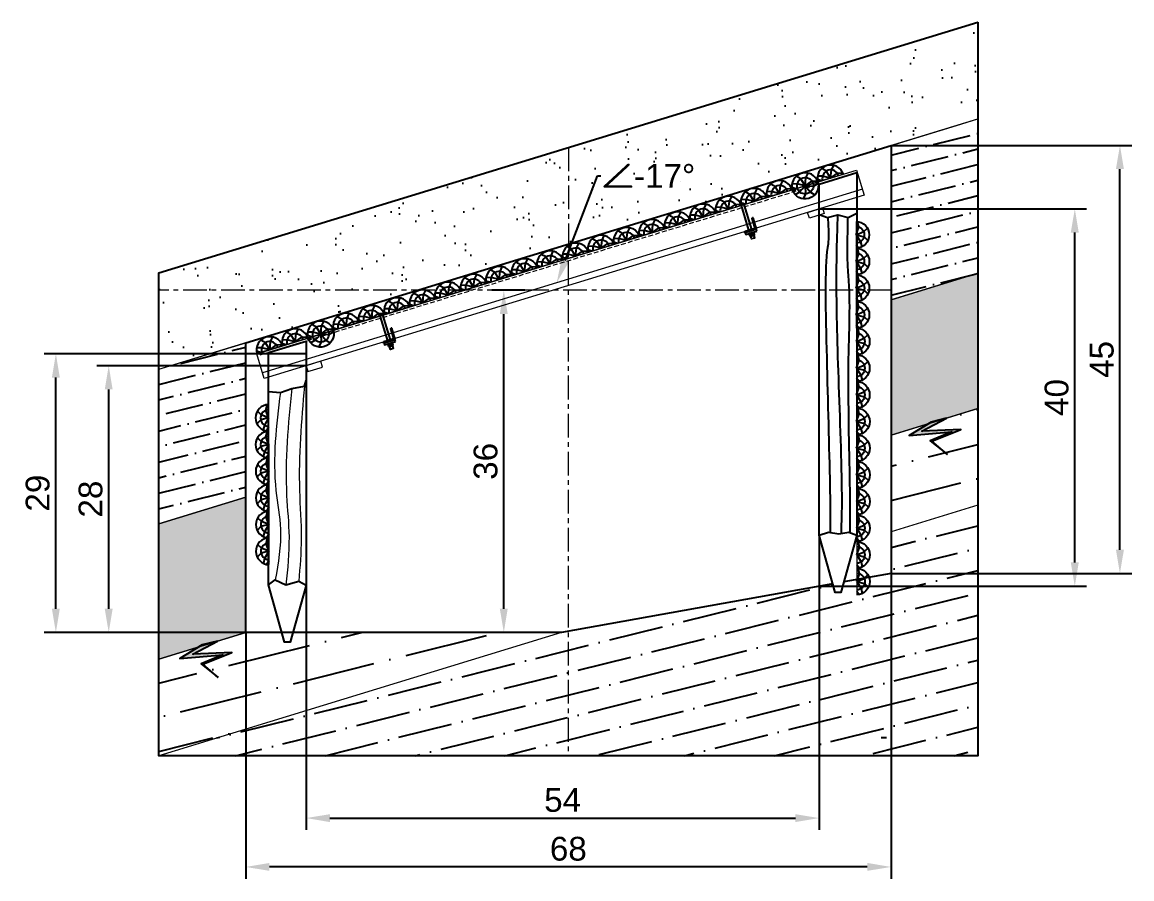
# Model space of a CAD drawing. Header units: inches. Extents: x -1850 to 56, y -982 to 275.
# Drawn here: x -1342 to -1225.2, y -528.4 to -438.3 of the extents above; entities that cross this region are included whole.
import ezdxf
from ezdxf import colors
from ezdxf.entities.mleader import LeaderData, LeaderLine
from ezdxf.math import Vec2, Vec3

# ---------------------------------------------------------------- set-up
doc = ezdxf.new("R2010")
doc.units = ezdxf.units.IN
doc.header["$MEASUREMENT"] = 0
doc.linetypes.add('CENTERX2', pattern=[4, 2.5, -0.5, 0.5, -0.5])
doc.linetypes.add('DASHED', pattern=[0.75, 0.5, -0.25])
for name, color, linetype in [('Д_Распорка', 7, 'Continuous'), ('М16_Гайка_Конт', 7, 'Continuous'), ('М16_Планка', 7, 'Continuous'), ('Ско_М16_СВП-22', 7, 'Continuous'), ('Уголок_63х63', 7, 'Continuous')]:
    doc.layers.add(name, color=color, linetype=linetype)
doc.styles.get("Standard").update_dxf_attribs({"font": 'ARIAL.TTF'})
doc.dimstyles.new('ISO-25', dxfattribs={"dimtxt": 2.5, "dimasz": 2.5, "dimexe": 1.25, "dimexo": 0, "dimtad": 1, "dimdec": 0, "dimtxsty": 'Standard', "dimcen": 2.5, "dimadec": 0, "dimazin": 0, "dimtfac": 1, "dimtdec": 0, "dimtmove": 0, "dimatfit": 3, "dimfxl": 0, "dimarcsym": 0})

# ---------------------------------------------------------------- blocks, each defined once
blk = doc.blocks.new('М16_Гайка')
at = {"layer": 'М16_Гайка_Конт'}
h = blk.add_hatch(color=253, dxfattribs=at)
h.paths.add_polyline_path([(1.9, -6.7, 0.267171), (1.9, -13.4), (1.9, -13.4), (14.3, -13.4), (14.3, -13.4, 0.267171), (14.3, -6.7)])
h.paths.add_polyline_path([(1.9, 6.7, 0.133362), (1.9, -6.7), (14.3, -6.7, 0.133362), (14.3, 6.7)])
h.paths.add_polyline_path([(1.9, 13.4), (1.9, 13.4, 0.267171), (1.9, 6.7), (14.3, 6.7, 0.267171), (14.3, 13.4), (14.3, 13.4)])
h.paths.add_polyline_path([(0, 10.1), (0, 0), (1, 0, -0.066387), (1.9, 6.7, -0.267171), (1.9, 13.4)])
h.paths.add_polyline_path([(0, 0), (0, -10), (1.9, -13.4, -0.267171), (1.9, -6.7, -0.066387), (1, 0)])
h.paths.add_polyline_path([(15.2, 0, -0.066387), (14.3, -6.7, -0.267171), (14.3, -13.4), (16.2, -10), (16.2, 0)])
h.paths.add_polyline_path([(14.3, 13.4, -0.267171), (14.3, 6.7, -0.066387), (15.2, 0), (16.2, 0), (16.2, 10.1)])
for p, q in [((1.9, 13.4), (0, 10.1)), ((0, 10.1), (0, -10)), ((0, 10.1), (0, -10)), ((0, 0), (1, 0)), ((1.9, 13.4), (14.3, 13.4)), ((14.3, 6.7), (1.9, 6.7)), ((14.3, 13.4), (16.2, 10.1)), ((15.2, 0), (16.2, 0)), ((16.2, 10.1), (16.2, -10)), ((16.2, 10.1), (16.2, -10)), ((1.9, -13.4), (0, -10)), ((14.3, -6.7), (1.9, -6.7)), ((14.3, -13.4), (1.9, -13.4)), ((14.3, -13.4), (16.2, -10))]:
    blk.add_line(p, q, dxfattribs=at)
for centre, radius, start, end in [((7.7, 10), 6.71, 149.9725, 209.91684), ((26.6, 0), 25.6, 164.80748, 195.19252), ((8.5, 10), 6.71, 330.08316, 29.91684), ((-10.4, 0), 25.6, 344.80748, 15.19252), ((7.7, -10), 6.71, 150.08316, 210.0275), ((8.5, -10), 6.71, 330.08316, 29.91684)]:
    blk.add_arc(centre, radius, start, end, dxfattribs=at)
blk = doc.blocks.new('pfnzu')
at = {"color": 7, "lineweight": 0}
blk.add_line((142694.1, -82404), (142694.1, -82544.3), dxfattribs=at)
at = {"layer": 'Д_Распорка', "color": 253}
for p, q in [((142679.9, -82432.8), (142686.9, -82404.5)), ((142694.1, -82474.1), (142679.9, -82432.8)), ((142652.6, -82484.3), (142632.2, -82504.2)), ((142654.7, -82457.4), (142634.8, -82439)), ((142694.1, -82474.1), (142652.6, -82484.3)), ((142694.1, -82474.1), (142654.7, -82457.4)), ((142694.1, -82474.1), (142671.5, -82511.2)), ((142671.5, -82511.2), (142664.9, -82537.2)), ((142694.1, -82524.6), (142681.4, -82542.8))]:
    blk.add_line(p, q, dxfattribs=at)
at = {"layer": 'Д_Распорка', "color": 7}
blk.add_arc((142695.6, -82474.1), 70.2, 91.2316, 268.7684, dxfattribs=at)
at = {"layer": 'Д_Распорка', "color": 253}
blk.add_arc((142695.6, -82474.1), 44.2, 91.95631, 268.04369, dxfattribs=at)
blk = doc.blocks.new('Уголок_63х63')
blk.add_lwpolyline([(-6, 31.5), (-5.1, 31.5)])
at = {"layer": 'Уголок_63х63'}
for p, q in [((-6, 58.5), (-2.6, 63)), ((-6, 53.2), (0, 61.1)), ((-6, 13), (-6, 60.3)), ((0, 63), (-3.3, 63)), ((0, 0), (0, 63)), ((-63, 0), (-63, 3.3)), ((0, 0), (-63, 0)), ((-62.8, 4.4), (-62, 5.4)), ((-62.1, 0), (-57.6, 6)), ((-13, 6), (-60.3, 6)), ((-58.1, 0), (-53.6, 6)), ((-54.2, 0), (-49.6, 6)), ((-50.2, 0), (-45.6, 6)), ((-46.2, 0), (-41.7, 6)), ((-42.2, 0), (-37.7, 6)), ((-38.2, 0), (-33.7, 6)), ((-34.3, 0), (-29.7, 6)), ((-30.3, 0), (-25.7, 6)), ((-26.3, 0), (-21.8, 6)), ((-22.3, 0), (-17.8, 6)), ((-18.3, 0), (-13.8, 6)), ((-14.4, 0), (-8.7, 7.5)), ((-10.4, 0), (0, 13.7)), ((-6.5, 10.4), (0, 19)), ((-6.4, 0), (0, 8.5)), ((-6, 47.9), (0, 55.9)), ((-6, 42.7), (0, 50.6)), ((-6, 37.4), (0, 45.3)), ((-6, 32.1), (0, 40.1)), ((-6, 26.9), (0, 34.8)), ((-6, 21.6), (0, 29.5)), ((-6, 16.3), (0, 24.3)), ((-2.4, 0), (0, 3.2))]:
    blk.add_line(p, q, dxfattribs=at)
for centre, radius, start, end in [((-3.3, 60.3), 2.7, 90.00043, 180.00043), ((-60.3, 3.3), 2.7, 90.00043, 180.00043), ((-13, 13), 7, 270.00043, 0.00043)]:
    blk.add_arc(centre, radius, start, end, dxfattribs=at)
blk = doc.blocks.new('*D272')
at = {"color": 0, "linetype": 'ByBlock', "lineweight": -2}
for p, q in [((-1289.06, -466.52), (-1292.53, -466.52)), ((-1291.28, -500.02), (-1291.28, -469.02)), ((-1285.21, -502.52), (-1292.53, -502.52))]:
    blk.add_line(p, q, dxfattribs=at)
at = {"color": 0}
for points in [[(-1291.7, -469.02), (-1290.87, -469.02), (-1291.28, -466.52)], [(-1291.7, -500.02), (-1290.87, -500.02), (-1291.28, -502.52)]]:
    blk.add_solid(points, dxfattribs=at)
at = {"layer": 'Defpoints', "color": 0}
for p in [(-1291.28, -466.52), (-1289.06, -466.52), (-1285.21, -502.52)]:
    blk.add_point(p, dxfattribs=at)
at = {"color": 0, "insert": (-1293.19, -484.52), "char_height": 2.5, "attachment_point": 5, "rotation": 90}
blk.add_mtext('36', dxfattribs=at)
blk = doc.blocks.new('*D273')
at = {"color": 0, "linetype": 'ByBlock', "lineweight": -2}
for p, q in [((-1258.1, -492.3), (-1258.1, -523.29)), ((-1312.08, -497.53), (-1312.08, -523.29)), ((-1309.58, -522.04), (-1260.6, -522.04))]:
    blk.add_line(p, q, dxfattribs=at)
at = {"color": 0}
for points in [[(-1309.58, -521.63), (-1309.58, -522.46), (-1312.08, -522.04)], [(-1260.6, -521.63), (-1260.6, -522.46), (-1258.1, -522.04)]]:
    blk.add_solid(points, dxfattribs=at)
at = {"layer": 'Defpoints', "color": 0}
for p in [(-1258.1, -492.3), (-1312.08, -497.53), (-1258.1, -522.04)]:
    blk.add_point(p, dxfattribs=at)
at = {"color": 0, "insert": (-1285.09, -520.15), "char_height": 2.5, "attachment_point": 5}
blk.add_mtext('54', dxfattribs=at)
blk = doc.blocks.new('*D274')
at = {"color": 0, "linetype": 'ByBlock', "lineweight": -2}
for p, q in [((-1250.53, -496.31), (-1250.53, -528.43)), ((-1318.44, -502.52), (-1318.44, -528.43)), ((-1253.03, -527.18), (-1315.94, -527.18))]:
    blk.add_line(p, q, dxfattribs=at)
at = {"color": 0}
for points in [[(-1315.94, -526.76), (-1315.94, -527.59), (-1318.44, -527.18)], [(-1253.03, -526.76), (-1253.03, -527.59), (-1250.53, -527.18)]]:
    blk.add_solid(points, dxfattribs=at)
at = {"layer": 'Defpoints', "color": 0}
for p in [(-1250.53, -496.31), (-1318.44, -502.52), (-1318.44, -527.18)]:
    blk.add_point(p, dxfattribs=at)
at = {"color": 0, "insert": (-1284.49, -525.28), "char_height": 2.5, "attachment_point": 5}
blk.add_mtext('68', dxfattribs=at)
blk = doc.blocks.new('*D275')
at = {"color": 0, "linetype": 'ByBlock', "lineweight": -2}
for p, q in [((-1312.08, -474.46), (-1334.1, -474.46)), ((-1332.85, -500.02), (-1332.85, -476.96)), ((-1312.08, -502.52), (-1334.1, -502.52))]:
    blk.add_line(p, q, dxfattribs=at)
at = {"color": 0}
for points in [[(-1333.27, -476.96), (-1332.44, -476.96), (-1332.85, -474.46)], [(-1333.27, -500.02), (-1332.44, -500.02), (-1332.85, -502.52)]]:
    blk.add_solid(points, dxfattribs=at)
at = {"layer": 'Defpoints', "color": 0}
for p in [(-1332.85, -474.46), (-1312.08, -474.46), (-1312.08, -502.52)]:
    blk.add_point(p, dxfattribs=at)
at = {"color": 0, "insert": (-1334.75, -488.49), "char_height": 2.5, "attachment_point": 5, "rotation": 90}
blk.add_mtext('28', dxfattribs=at)
blk = doc.blocks.new('*D276')
at = {"color": 0, "linetype": 'ByBlock', "lineweight": -2}
for p, q in [((-1312.08, -473.2), (-1339.66, -473.2)), ((-1338.41, -500.02), (-1338.41, -475.7)), ((-1312.08, -502.52), (-1339.66, -502.52))]:
    blk.add_line(p, q, dxfattribs=at)
at = {"color": 0}
for points in [[(-1338.83, -475.7), (-1338, -475.7), (-1338.41, -473.2)], [(-1338.83, -500.02), (-1338, -500.02), (-1338.41, -502.52)]]:
    blk.add_solid(points, dxfattribs=at)
at = {"layer": 'Defpoints', "color": 0}
for p in [(-1338.41, -473.2), (-1312.08, -473.2), (-1312.08, -502.52)]:
    blk.add_point(p, dxfattribs=at)
at = {"color": 0, "insert": (-1340.32, -487.86), "char_height": 2.5, "attachment_point": 5, "rotation": 90}
blk.add_mtext('29', dxfattribs=at)
blk = doc.blocks.new('*D277')
at = {"color": 0, "linetype": 'ByBlock', "lineweight": -2}
for p, q in [((-1250.53, -451.28), (-1225.2, -451.28)), ((-1226.45, -493.81), (-1226.45, -453.78)), ((-1250.53, -496.31), (-1225.2, -496.31))]:
    blk.add_line(p, q, dxfattribs=at)
at = {"color": 0}
for points in [[(-1226.87, -453.78), (-1226.03, -453.78), (-1226.45, -451.28)], [(-1226.87, -493.81), (-1226.03, -493.81), (-1226.45, -496.31)]]:
    blk.add_solid(points, dxfattribs=at)
at = {"layer": 'Defpoints', "color": 0}
for p in [(-1250.53, -451.28), (-1226.45, -451.28), (-1250.53, -496.31)]:
    blk.add_point(p, dxfattribs=at)
at = {"color": 0, "insert": (-1228.35, -473.8), "char_height": 2.5, "attachment_point": 5, "rotation": 90}
blk.add_mtext('45', dxfattribs=at)
blk = doc.blocks.new('*D278')
at = {"color": 0, "linetype": 'ByBlock', "lineweight": -2}
for p, q in [((-1258.1, -457.96), (-1229.95, -457.96)), ((-1231.2, -495.15), (-1231.2, -460.46)), ((-1258.1, -497.65), (-1229.95, -497.65))]:
    blk.add_line(p, q, dxfattribs=at)
at = {"color": 0}
for points in [[(-1231.62, -460.46), (-1230.78, -460.46), (-1231.2, -457.96)], [(-1231.62, -495.15), (-1230.78, -495.15), (-1231.2, -497.65)]]:
    blk.add_solid(points, dxfattribs=at)
at = {"layer": 'Defpoints', "color": 0}
for p in [(-1258.1, -457.96), (-1231.2, -457.96), (-1258.1, -497.65)]:
    blk.add_point(p, dxfattribs=at)
at = {"color": 0, "insert": (-1233.1, -477.8), "char_height": 2.5, "attachment_point": 5, "rotation": 90}
blk.add_mtext('40', dxfattribs=at)
blk = doc.blocks.new('СВП-27 - 3.3м')
at = {"color": 5, "linetype": 'DASHED', "lineweight": 15}
blk.add_line((-1250.48, -443.12), (-1316.48, -443.12), dxfattribs=at)
at = {"color": 5, "linetype": 'ByBlock', "lineweight": 15}
blk.add_line((-1250.48, -444.96), (-1316.48, -444.96), dxfattribs=at)
for points in [[(-1250.48, -445.6), (-1316.48, -445.6), (-1316.48, -442.87), (-1250.48, -442.86)], [(-1311.88, -446.24), (-1310.27, -446.24), (-1310.27, -445.6), (-1311.88, -445.6)], [(-1255.08, -446.24), (-1256.7, -446.24), (-1256.7, -445.6), (-1255.08, -445.6)]]:
    blk.add_lwpolyline(points, close=True, dxfattribs=at)

msp = doc.modelspace()

# ---------------------------------------------------------------- hatches: boundary and pattern name
h = msp.add_hatch()
h.set_pattern_fill('AR-SAND', color=256, scale=0.1, angle=315, style=0)
h.set_pattern_definition([(352.5, (-285169.8647, 280209.1095), (3.34753489, 3.573813487), [0, -3.8608, 0, -4.318, 0, -4.1275]), (322.5, (-285169.865, 280209.1095), (8.24732851, 1.89010928), [0, -2.0828, 0, -3.4798, 0, -1.3335]), (282.5, (-285172.074, 280211.3186), (5.60332312, -5.58299826), [0, -1.27, 0, -4.572, 0, -5.969]), (272.5, (-285172.074, 280211.3186), (6.97550782, -3.82281109), [0, -0.635, 0, -2.9972, 0, -3.429])])
h.paths.add_polyline_path([(-1327.581, -474.839), (-1241.39, -448.487), (-1241.39, -438.328), (-1327.581, -464.679)])
h = msp.add_hatch()
h.set_pattern_fill('ANSI36', color=256, scale=0.5, angle=329, style=0)
h.set_pattern_definition([(14, (-285094.8167, 280227.821), (2.311551805, 2.2124337317), [3.96875, -0.79375, 0, -0.79375])])
h.paths.add_polyline_path([(-1243.654, -449.18), (-1241.39, -448.487), (-1241.39, -464.742), (-1250.534, -467.538), (-1250.534, -451.283)])
for color, points in [(253, [(-1250.534, -467.538), (-1241.39, -464.742), (-1241.39, -478.965), (-1250.534, -481.761)]), (256, [(-1244.605, -483.79), (-1246.236, -482.381), (-1243.188, -481.163), (-1247.292, -481.353), (-1244.692, -479.975), (-1246.318, -480.381), (-1248.644, -481.799), (-1244.146, -481.402), (-1246.407, -482.377)]), (253, [(-1327.581, -491.094), (-1318.437, -488.298), (-1318.437, -502.521), (-1327.581, -505.317)]), (256, [(-1321.318, -507.244), (-1322.95, -505.835), (-1319.902, -504.617), (-1324.005, -504.807), (-1321.406, -503.429), (-1323.031, -503.834), (-1325.358, -505.253), (-1320.859, -504.856), (-1323.12, -505.831)])]:
    msp.add_hatch(color=color).paths.add_polyline_path(points)
h = msp.add_hatch()
h.set_pattern_fill('ANSI36', color=256, scale=0.5, angle=329, style=0)
h.set_pattern_definition([(14, (-285190.9545, 280203.8512), (2.311551805, 2.2124337317), [3.96875, -0.79375, 0, -0.79375])])
h.paths.add_polyline_path([(-1327.581, -474.839), (-1318.437, -472.043), (-1318.437, -488.298), (-1327.581, -491.094)])
h = msp.add_hatch()
h.set_pattern_fill('ANSI36', color=256, scale=1.1, angle=329, style=0)
h.set_pattern_definition([(14, (-285169.8647, 280209.1095), (5.085413972, 4.86735421), [8.73125, -1.74625, 0, -1.74625])])
h.paths.add_polyline_path([(-1250.534, -481.761), (-1241.39, -478.965), (-1241.39, -483.01), (-1241.39, -489.125), (-1250.534, -491.921)])
h = msp.add_hatch()
h.set_pattern_fill('ANSI36', color=256, scale=0.72, angle=329, style=0)
h.set_pattern_definition([(14, (-4842.3187, 488.6173), (3.3286346, 3.1859046), [5.715, -1.143, 0, -1.143])])
h.paths.add_polyline_path([(-1285.207, -502.521), (-1327.581, -515.476), (-1241.39, -515.476), (-1241.39, -489.125), (-1250.534, -491.921), (-1250.534, -496.314), (-1255.515, -497.192), (-1255.829, -498.315), (-1256.412, -498.315), (-1256.67, -497.396)])
h = msp.add_hatch()
h.set_pattern_fill('ANSI36', color=256, scale=1.1, angle=329, style=0)
h.set_pattern_definition([(14, (-285190.9545, 280203.8512), (5.085413972, 4.86735421), [8.73125, -1.74625, 0, -1.74625])])
h.paths.add_polyline_path([(-1314.634, -502.521), (-1314.353, -503.521), (-1313.768, -503.521), (-1313.488, -502.521), (-1285.207, -502.521), (-1327.581, -515.476), (-1327.581, -505.317), (-1318.437, -502.521)])

# ---------------------------------------------------------------- linework, layer by layer
at = {"color": 7, "linetype": 'CENTERX2', "lineweight": 15}
for p, q in [((-1284.485, -451.504), (-1284.514, -515.476)), ((-1250.534, -466.521), (-1327.581, -466.521))]:
    msp.add_line(p, q, dxfattribs=at)
msp.add_line((-1251.588, -513.554), (-1251.004, -513.551))
at = {"color": 7, "lineweight": 0}
for points in [[(-1327.581, -474.839), (-1241.39, -448.487), (-1241.39, -438.328), (-1241.39, -438.328), (-1241.39, -438.328), (-1241.39, -438.328), (-1241.39, -438.328), (-1241.39, -438.328), (-1241.39, -438.328), (-1241.39, -438.328), (-1241.39, -438.328), (-1241.39, -438.328), (-1241.39, -438.328), (-1241.39, -438.328), (-1241.39, -438.328), (-1241.39, -438.328), (-1241.39, -438.328), (-1241.39, -438.328), (-1241.39, -438.328), (-1241.39, -438.328), (-1241.39, -438.328), (-1241.39, -438.328), (-1241.39, -438.328), (-1241.39, -438.328), (-1241.39, -438.328), (-1241.39, -438.328), (-1327.581, -464.679), (-1327.581, -474.839), (-1327.581, -474.839), (-1327.581, -474.839)], [(-1243.654, -449.18), (-1241.39, -448.487), (-1241.39, -448.487), (-1241.39, -448.487), (-1241.39, -448.487), (-1241.39, -448.487), (-1241.39, -448.487), (-1241.39, -448.487), (-1241.39, -448.487), (-1241.39, -448.487), (-1241.39, -448.487), (-1241.39, -448.487), (-1241.39, -448.487), (-1241.39, -448.487), (-1241.39, -448.487), (-1241.39, -448.487), (-1241.39, -448.487), (-1241.39, -464.742), (-1250.534, -467.538), (-1250.534, -451.283), (-1250.534, -451.283), (-1250.534, -451.283), (-1250.534, -451.283), (-1250.534, -451.283), (-1243.654, -449.18)], [(-1250.534, -467.538), (-1241.39, -464.742), (-1241.39, -464.742), (-1241.39, -464.742), (-1241.39, -464.742), (-1241.39, -478.965), (-1241.39, -478.965), (-1241.39, -478.965), (-1241.39, -478.965), (-1241.39, -478.965), (-1241.39, -478.965), (-1241.39, -478.965), (-1250.534, -481.761), (-1250.534, -481.761), (-1250.534, -481.761), (-1250.534, -481.761), (-1250.534, -481.761), (-1250.534, -481.761), (-1250.534, -481.761), (-1250.534, -481.761), (-1250.534, -467.538)], [(-1327.581, -474.839), (-1318.437, -472.043), (-1318.437, -472.043), (-1318.437, -472.043), (-1318.437, -472.043), (-1318.437, -472.043), (-1318.437, -472.043), (-1318.437, -472.043), (-1318.437, -472.043), (-1318.437, -472.043), (-1318.437, -472.043), (-1318.437, -472.043), (-1318.437, -472.043), (-1318.437, -472.043), (-1318.437, -472.043), (-1318.437, -472.043), (-1318.437, -472.043), (-1318.437, -488.298), (-1327.581, -491.094), (-1327.581, -491.094), (-1327.581, -491.094), (-1327.581, -491.094), (-1327.581, -491.094), (-1327.581, -491.094), (-1327.581, -474.839)], [(-1250.534, -481.761), (-1241.39, -478.965), (-1241.39, -483.01), (-1241.39, -483.01), (-1241.39, -489.125), (-1241.39, -489.125), (-1241.39, -489.125), (-1241.39, -489.125), (-1241.39, -489.125), (-1241.39, -489.125), (-1241.39, -489.125), (-1241.39, -489.125), (-1250.534, -491.921), (-1250.534, -491.921), (-1250.534, -481.761), (-1250.534, -481.761), (-1250.534, -481.761)], [(-1327.581, -491.094), (-1318.437, -488.298), (-1318.437, -488.298), (-1318.437, -488.298), (-1318.437, -488.298), (-1318.437, -488.298), (-1318.437, -488.298), (-1318.437, -488.298), (-1318.437, -502.521), (-1327.581, -505.317), (-1327.581, -505.317), (-1327.581, -505.317), (-1327.581, -505.317), (-1327.581, -505.317), (-1327.581, -505.317), (-1327.581, -505.317), (-1327.581, -491.094), (-1327.581, -491.094)], [(-1314.634, -502.521), (-1314.634, -502.521), (-1314.634, -502.521), (-1314.353, -503.521), (-1313.768, -503.521), (-1313.488, -502.521), (-1285.207, -502.521), (-1327.581, -515.476), (-1327.581, -505.317), (-1318.437, -502.521), (-1314.634, -502.521)]]:
    msp.add_lwpolyline(points, dxfattribs=at)
msp.add_lwpolyline([(-1241.39, -438.328), (-1241.39, -515.476), (-1327.581, -515.476), (-1327.581, -515.476), (-1327.581, -515.476), (-1327.581, -515.476), (-1327.581, -515.476), (-1327.581, -515.476), (-1327.581, -515.476), (-1327.581, -515.476), (-1327.581, -464.679), (-1241.39, -438.328), (-1241.39, -438.328), (-1241.39, -438.328), (-1241.39, -438.328), (-1241.39, -438.328)], close=True)
for points in [[(-1250.534, -496.314), (-1255.515, -497.192), (-1255.829, -498.315), (-1256.412, -498.315), (-1256.67, -497.396), (-1285.207, -502.521), (-1313.488, -502.521), (-1313.768, -503.521), (-1314.353, -503.521), (-1314.634, -502.521), (-1318.437, -502.521), (-1318.437, -472.043), (-1289.791, -463.285), (-1282.239, -460.976), (-1277.182, -459.43), (-1270.486, -457.383), (-1250.534, -451.283), (-1250.534, -496.314)], [(-1244.605, -483.79), (-1246.236, -482.381), (-1243.188, -481.163), (-1247.292, -481.353), (-1244.692, -479.975), (-1246.318, -480.381), (-1248.644, -481.799), (-1244.146, -481.402), (-1246.407, -482.377), (-1244.605, -483.79)], [(-1321.318, -507.244), (-1322.95, -505.835), (-1319.902, -504.617), (-1324.005, -504.807), (-1321.406, -503.429), (-1323.031, -503.834), (-1325.358, -505.253), (-1320.859, -504.856), (-1323.12, -505.831), (-1321.318, -507.244)]]:
    msp.add_lwpolyline(points)
at = {"color": 22}
for points in [[(-1255.829, -498.315), (-1256.412, -498.315), (-1258.098, -492.299), (-1258.098, -455.362), (-1254.143, -454.151), (-1254.143, -492.294), (-1255.829, -498.315)], [(-1258.098, -458.551), (-1257.211, -458.879), (-1256.125, -458.582), (-1255.049, -458.872), (-1254.143, -458.398)], [(-1313.769, -503.522), (-1314.353, -503.521), (-1316.037, -497.515), (-1316.037, -473.074), (-1312.085, -471.865), (-1312.085, -497.527), (-1313.769, -503.522)], [(-1316.032, -477.181), (-1314.786, -477.279), (-1313.588, -476.848), (-1312.258, -476.61), (-1312.078, -476.03)], [(-1258.092, -492.299), (-1257.107, -491.98), (-1256.02, -492.134), (-1254.989, -491.979), (-1254.143, -492.294)], [(-1316.037, -497.515), (-1315.327, -496.991), (-1314.204, -497.52), (-1312.859, -497.104), (-1312.085, -497.527)]]:
    msp.add_lwpolyline(points, dxfattribs=at)
at = {"color": 7, "linetype": 'ByBlock', "lineweight": 15}
msp.add_lwpolyline([(-1285.207, -502.521), (-1327.581, -515.476), (-1241.39, -515.476), (-1241.39, -489.125), (-1250.534, -491.921), (-1250.534, -496.314), (-1255.515, -497.192), (-1255.829, -498.315), (-1256.412, -498.315), (-1256.67, -497.396), (-1285.207, -502.521)], dxfattribs=at)
at = {"color": 22}
for points, knots in [([(-1256.177, -458.596), (-1256.283, -462.721), (-1256.323, -466.331), (-1256.219, -473.019), (-1255.696, -485.375), (-1255.721, -489.969), (-1255.792, -492.1)], [6.3570541, 6.3570541, 6.3570541, 6.3570541, 10.2003145, 25.767042, 40.4304642, 47.2713383, 47.2713383, 47.2713383, 47.2713383]), ([(-1257.176, -458.869), (-1257.045, -461.184), (-1257.574, -463.194), (-1257.326, -473.019), (-1257.003, -485.154), (-1256.908, -490.233), (-1256.929, -492.005)], [6.4650497, 6.4650497, 6.4650497, 6.4650497, 9.9197917, 25.4865191, 40.1499413, 46.3259314, 46.3259314, 46.3259314, 46.3259314]), ([(-1255.1, -458.858), (-1255.207, -463.438), (-1254.736, -467.305), (-1255.196, -473.018), (-1254.911, -485.299), (-1254.844, -490.052), (-1254.866, -492.025)], [6.52268, 6.52268, 6.52268, 6.52268, 10.4620888, 26.0288163, 40.6922384, 47.305256, 47.305256, 47.305256, 47.305256])]:
    msp.add_open_spline(points, degree=3, knots=knots, dxfattribs=at)
at = {"color": 22, "linetype": 'ByBlock', "lineweight": 15}
for points in [[(-1314.786, -477.279), (-1315.255, -487.585), (-1314.774, -491.653), (-1315.327, -496.991)], [(-1313.588, -476.848), (-1314.132, -488.114), (-1313.881, -492.458), (-1314.204, -497.52)], [(-1312.258, -476.61), (-1312.778, -487.58), (-1312.596, -492.626), (-1312.859, -497.104)]]:
    msp.add_spline(points, degree=3, dxfattribs=at)
at = {"layer": 'М16_Планка', "color": 7}
for points in [[(-1264.66, -460.298), (-1264.719, -460.107), (-1265.866, -460.458), (-1265.808, -460.649), (-1264.66, -460.298)], [(-1302.676, -471.911), (-1302.734, -471.72), (-1303.882, -472.071), (-1303.823, -472.262), (-1302.676, -471.911)]]:
    msp.add_lwpolyline(points, dxfattribs=at)
at = {"layer": 'Ско_М16_СВП-22', "color": 7}
for p, q in [((-1265.48, -460.214), (-1266.281, -457.594)), ((-1265.174, -460.121), (-1265.975, -457.5)), ((-1303.496, -471.827), (-1304.297, -469.207)), ((-1303.19, -471.733), (-1303.991, -469.113))]:
    msp.add_line(p, q, dxfattribs=at)
for points in [[(-1264.986, -460.736), (-1264.894, -461.037), (-1265.2, -461.131), (-1265.292, -460.83)], [(-1265.052, -461.068), (-1265.047, -461.084)], [(-1303.001, -472.349), (-1302.909, -472.65), (-1303.215, -472.744), (-1303.307, -472.443)], [(-1303.067, -472.681), (-1303.062, -472.697)]]:
    msp.add_lwpolyline(points, dxfattribs=at)
for centre in [(-1266.126, -457.553), (-1304.142, -469.166)]:
    msp.add_arc(centre, 0.16, 16.99998, 196.99998, dxfattribs=at)

# ---------------------------------------------------------------- block references
at = {"color": 7, "lineweight": 0, "zscale": 0.019999051}
for p, xscale, yscale, rotation in [((-513.913, 2756.567), 0.01999905100098496, 0.01999905100093338, 286.9999999998161), ((-516.596, 2755.746), 0.01999905100098496, 0.01999905100093338, 286.9999999998161), ((-519.279, 2754.926), 0.01999905100098496, 0.01999905100093338, 286.9999999998161), ((1152.113, -2702.355), -0.01999905100098496, 0.01999905100093338, 286.9999999998161), ((-524.645, 2753.286), 0.01999905100098496, 0.01999905100093338, 286.9999999998161), ((-521.962, 2754.106), 0.01999905100098496, 0.01999905100093338, 286.9999999998161), ((-527.328, 2752.465), 0.01999905100098496, 0.01999905100093338, 286.9999999998161), ((-532.694, 2750.825), 0.01999905100098496, 0.01999905100093338, 286.9999999998161), ((-530.011, 2751.645), 0.01999905100098496, 0.01999905100093338, 286.9999999998161), ((-535.375, 2749.998), 0.01999905100098496, 0.01999905100093338, 286.9999999998161), ((1598.506, 1190.511), -0.01999905100097006, 0.01999905100092647, 0.03609246559165946), ((-538.058, 2749.178), 0.01999905100098496, 0.01999905100093338, 286.9999999998161), ((-543.424, 2747.537), 0.01999905100098496, 0.01999905100093338, 286.9999999998161), ((-540.741, 2748.358), 0.01999905100098496, 0.01999905100093338, 286.9999999998161), ((1598.508, 1187.705), -0.01999905100097006, 0.01999905100092647, 0.03609246559165946), ((-546.107, 2746.717), 0.01999905100098496, 0.01999905100093338, 286.9999999998161), ((-551.473, 2745.076), 0.01999905100098496, 0.01999905100093338, 286.9999999998161), ((-548.79, 2745.897), 0.01999905100098496, 0.01999905100093338, 286.9999999998161), ((-554.156, 2744.256), 0.01999905100098496, 0.01999905100093338, 286.9999999998161), ((1598.51, 1184.899), -0.01999905100097006, 0.01999905100092647, 0.03609246559165946), ((-559.522, 2742.615), 0.01999905100098496, 0.01999905100093338, 286.9999999998161), ((-556.839, 2743.436), 0.01999905100098496, 0.01999905100093338, 286.9999999998161), ((-562.205, 2741.795), 0.01999905100098496, 0.01999905100093338, 286.9999999998161), ((1598.512, 1182.094), -0.01999905100097006, 0.01999905100092647, 0.03609246559165946), ((-564.888, 2740.975), 0.01999905100098496, 0.01999905100093338, 286.9999999998161), ((-570.254, 2739.335), 0.01999905100098496, 0.01999905100093335, 286.9999999998161), ((-567.571, 2740.156), 0.01999905100098496, 0.01999905100093335, 286.9999999998161), ((1598.547, 1179.288), -0.01999905100097006, 0.01999905100092647, 0.03609246559165946), ((-572.937, 2738.514), 0.01999905100098496, 0.01999905100093358, 286.9999999998161), ((1101.463, -2717.598), -0.01999905100100273, 0.01999905100093358, 287.008275693017), ((1598.549, 1176.482), -0.01999905100097006, 0.01999905100092647, 0.03609246559165946), ((1598.55, 1173.677), -0.01999905100097006, 0.01999905100092647, 0.03609246559165946), ((-4173.161, 1163.573), 0.01999905100097904, 0.01999905100092411, 0.1179479834938643), ((1598.552, 1170.871), -0.01999905100097006, 0.01999905100092647, 0.03609246559165946), ((-4173.155, 1160.768), 0.01999905100097904, 0.01999905100092411, 0.1179479834938643), ((1598.554, 1168.066), -0.01999905100097006, 0.01999905100092647, 0.03609246559165946), ((-4173.149, 1157.962), 0.01999905100097904, 0.01999905100092411, 0.1179479834938643), ((1598.556, 1165.26), -0.01999905100097006, 0.01999905100092647, 0.03609246559165946), ((-4173.143, 1155.157), 0.01999905100097904, 0.01999905100092411, 0.1179479834938643), ((1598.557, 1162.454), -0.01999905100097006, 0.01999905100092647, 0.03609246559165946), ((-4173.137, 1152.351), 0.01999905100097904, 0.01999905100092411, 0.1179479834938643), ((1598.559, 1159.649), -0.01999905100097006, 0.01999905100092647, 0.03609246559165946), ((-4173.132, 1149.545), 0.01999905100097904, 0.01999905100092411, 0.1179479834938643), ((1598.561, 1156.843), -0.01999905100097006, 0.01999905100092647, 0.03609246559165946), ((1598.562, 1154.038), -0.01999905100097006, 0.01999905100092647, 0.03609246559165946)]:
    msp.add_blockref('pfnzu', p, dxfattribs=dict(at, xscale=xscale, yscale=yscale, rotation=rotation))
at = {"rotation": 16.9999999999987}
msp.add_blockref('СВП-27 - 3.3м', (-187.805, 335.225), dxfattribs=at)
at = {"color": 7, "extrusion": (0, 0, -1), "xscale": 0.01999905100098496, "yscale": 0.01999905100093338, "zscale": -0.019999051, "rotation": 253.0000000001839}
for p in [(1264.689, -460.098), (1302.704, -471.711)]:
    msp.add_blockref('Уголок_63х63', p, dxfattribs=at)
at = {"layer": 'М16_Гайка_Конт', "color": 7, "extrusion": (0, 0, -1), "xscale": 0.01999905100098496, "yscale": 0.01999905100093338, "zscale": -0.019999051, "rotation": 253.0000000001839}
for p in [(1265.233, -460.473), (1303.249, -472.086)]:
    msp.add_blockref('М16_Гайка', p, dxfattribs=at)

# ---------------------------------------------------------------- dimensions: what is measured, and where the dimension line sits
for base, p1, p2, picture, middle in [((-1226.45, -451.283), (-1250.534, -496.314), (-1250.534, -451.283), '*D277', (-1228.346, -473.799)), ((-1231.2, -457.957), (-1258.098, -497.652), (-1258.098, -457.957), '*D278', (-1233.101, -477.805)), ((-1291.285, -466.521), (-1285.207, -502.521), (-1289.058, -466.521), '*D272', (-1293.187, -484.521)), ((-1338.414, -473.198), (-1312.085, -502.521), (-1312.085, -473.198), '*D276', (-1340.315, -487.86)), ((-1332.853, -474.463), (-1312.085, -502.521), (-1312.085, -474.463), '*D275', (-1334.754, -488.492))]:
    dim = msp.add_linear_dim(base=base, p1=p1, p2=p2, angle=90, dimstyle='ISO-25', override={"dimfxl": 1.25})
    dim.commit()
    dim.dimension.update_dxf_attribs({"geometry": picture, "text_midpoint": middle})
for base, p1, p2, picture, middle in [((-1258.098, -522.043), (-1312.085, -497.527), (-1258.098, -492.299), '*D273', (-1285.092, -520.147)), ((-1318.437, -527.176), (-1250.534, -496.314), (-1318.437, -502.521), '*D274', (-1284.485, -525.275))]:
    dim = msp.add_linear_dim(base=base, p1=p1, p2=p2, dimstyle='ISO-25', override={"dimfxl": 1.25})
    dim.commit()
    dim.dimension.update_dxf_attribs({"geometry": picture, "text_midpoint": middle})

# ---------------------------------------------------------------- leaders
ml = msp.add_multileader_mtext('Standard')
ml.set_content('{\\fISOCPEUR|b0|i0|c204|p34;∠}-17%%D', color=256)
ml.set_leader_properties()
ml.build(insert=Vec2(0, 0))
ml.multileader.update_dxf_attribs({"dogleg_length": 0.36, "arrow_head_size": 2.5})
ctx = ml.context
ctx.base_point, ctx.char_height, ctx.arrow_head_size, ctx.landing_gap_size, ctx.plane_origin = Vec3(-1281.066, -454.499), 2.5, 2.5, 0.09, Vec3(-1292.305, -467.746)
notes = []
notes.append((ctx, [(0, (1, 1, 0), (-1281.426, -454.499), (1, 0), 0.36, [(0, [(-1285.71, -465.73)], 0, [])])]))
ctx.mtext.insert, ctx.mtext.flow_direction = Vec3(-1280.976, -453.248), 5
for ctx, leaders in notes:
    for number, flags, end, landing, length, lines in leaders:
        leader = LeaderData()
        leader.index, (leader.has_last_leader_line, leader.has_dogleg_vector, leader.attachment_direction) = number, flags
        leader.last_leader_point, leader.dogleg_vector, leader.dogleg_length = Vec3(end), Vec3(landing), length
        for number, points, colour, breaks in lines:
            line = LeaderLine()
            line.index, line.vertices, line.color, line.breaks = number, Vec3.list(points), colors.encode_raw_color(colour), breaks
            leader.lines.append(line)
        ctx.leaders.append(leader)

doc.saveas('drawing.dxf')
